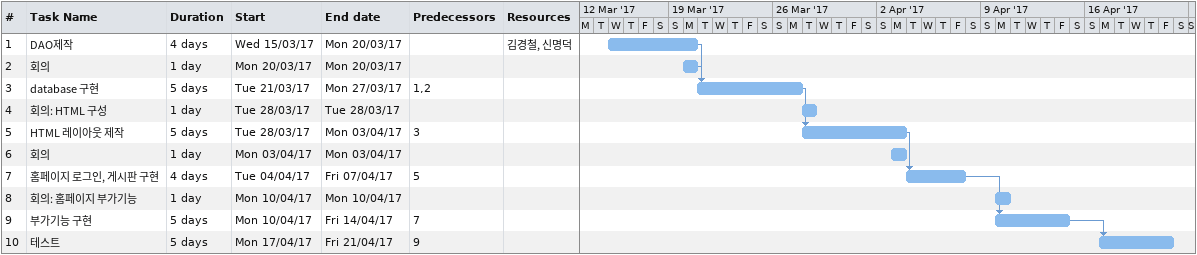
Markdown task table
| ID | Task | Duration | Start | Finish | Predecessors | Resources |
|---|---|---|---|---|---|---|
| 1 | DAO제작 | 4d | 2017-03-15 | 2017-03-20 |  | 김경철, 신명덕 |
| 2 | 회의 | 1d | 2017-03-20 | 2017-03-20 |  |  |
| 3 | database 구현 | 5d | 2017-03-21 | 2017-03-27 | 1, 2 |  |
| 4 | 회의: HTML 구성 | 1d | 2017-03-28 | 2017-03-28 |  |  |
| 5 | HTML 레이아웃 제작 | 5d | 2017-03-28 | 2017-04-03 | 3 |  |
| 6 | 회의 | 1d | 2017-04-03 | 2017-04-03 |  |  |
| 7 | 홈페이지 로그인, 게시판 구현 | 4d | 2017-04-04 | 2017-04-07 | 5 |  |
| 8 | 회의: 홈페이지 부가기능 | 1d | 2017-04-10 | 2017-04-10 |  |  |
| 9 | 부가기능 구현 | 5d | 2017-04-10 | 2017-04-14 | 7 |  |
| 10 | 테스트 | 5d | 2017-04-17 | 2017-04-21 | 9 |  |
